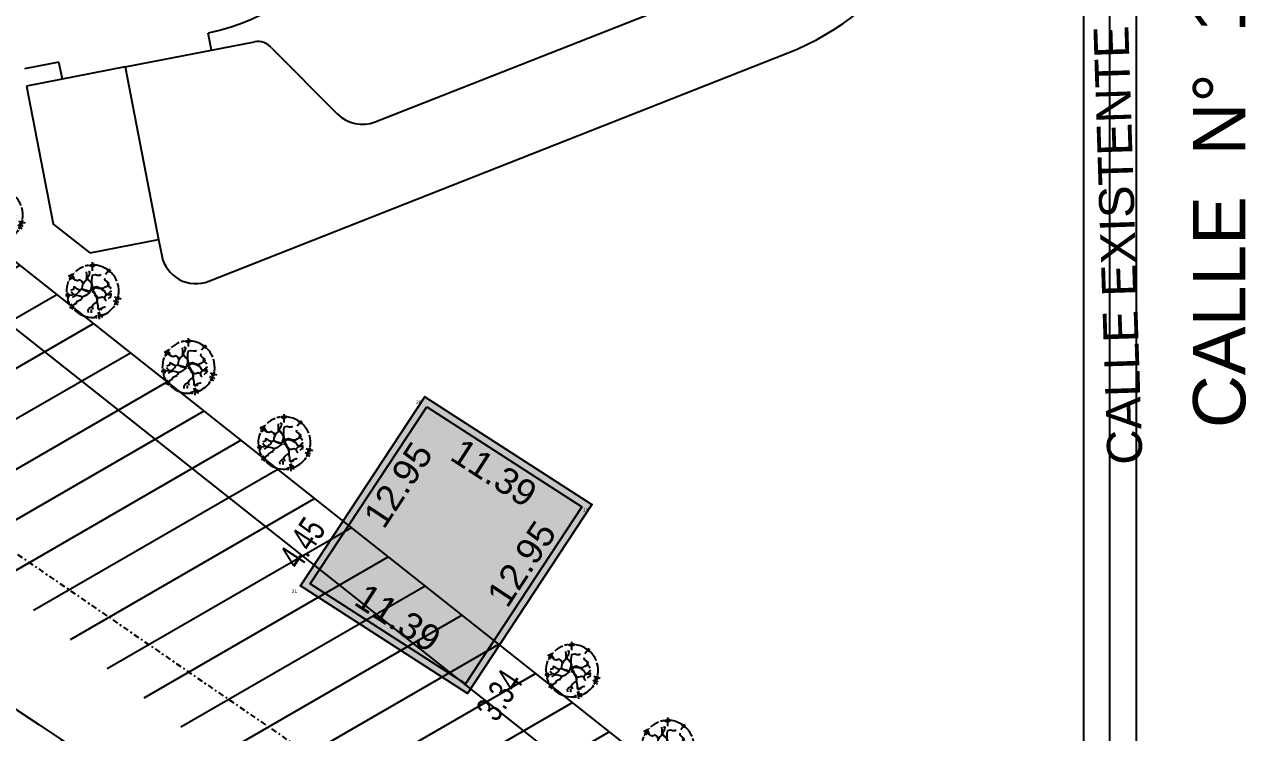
# Model space of a CAD drawing. Header units: millimetres. Extents: x -129 to 3172, y -143 to 919.
# Drawn here: x 1748.2 to 1818.8, y 573.7 to 614.2 of the extents above; entities that cross this region are included whole.
import ezdxf
from ezdxf.enums import TextEntityAlignment as Align

# ---------------------------------------------------------------- set-up
doc = ezdxf.new("R2010")
doc.units = ezdxf.units.MM
doc.header["$LTSCALE"] = 0.1
doc.linetypes.add('DASHDOT', pattern=[25.4, 12.7, -6.35, 0, -6.35])
for name, color, linetype in [('00 LOTES', 2, 'Continuous'), ('02', 2, 'Continuous'), ('03', 3, 'Continuous'), ('ACOTACIONES_EDIFICACION', 130, 'Continuous'), ('CALLE_EXISTENTE', 40, 'Continuous'), ('CALLES INTERNAS', 1, 'Continuous'), ('EDIFICIO', 44, 'Continuous'), ('entorno', 1, 'Continuous'), ('INTERMEDIA', 7, 'Continuous'), ('LAYER2', 252, 'Continuous'), ('LINEA_TENSION', 200, 'Continuous'), ('NOMEPUNTO', 7, 'Continuous'), ('PAVIMENTO', 3, 'Continuous'), ('PUNTI', 7, 'Continuous')]:
    doc.layers.add(name, color=color, linetype=linetype)
doc.styles.get("Standard").update_dxf_attribs({"font": 'arial.ttf'})
doc.dimstyles.new('cota sin lineas', dxfattribs={"dimtxt": 1.8, "dimasz": 1, "dimexe": 1.25, "dimexo": 0.625, "dimgap": 1, "dimtad": 1, "dimdec": 1, "dimzin": 12, "dimdsep": 46, "dimtxsty": 'Standard', "dimblk": 'NONE', "dimcen": 2.5, "dimse1": 1, "dimse2": 1, "dimsd1": 1, "dimsd2": 1, "dimaunit": 1, "dimadec": 1, "dimazin": 3, "dimtfac": 1, "dimtdec": 1, "dimtix": 1, "dimtofl": 0, "dimtmove": 0, "dimatfit": 3, "dimldrblk": 'NONE', "dimfxl": 1, "dimarcsym": 2})
pattern_1 = [(29.99999999999999, (2516280.627873598, 5757739.697970119), (-1.25, 2.165063509461097), [])]

# ---------------------------------------------------------------- blocks, each defined once
blk = doc.blocks.new('*D286')
at = {"layer": 'Defpoints', "color": 0, "transparency": 16777216}
for p in [(1808.865925973555, 699.5164546025301), (1808.865925973555, 699.5164546025301), (1808.865925976349, 561.947030609412)]:
    blk.add_point(p, dxfattribs=at)
at = {"layer": '00 LOTES', "color": 0, "transparency": 16777216, "insert": (1806.94628068024, 630.7317426059703), "char_height": 1.8, "attachment_point": 5, "rotation": 90}
blk.add_mtext('137.6', dxfattribs=at)
blk = doc.blocks.new('_None')
blk = doc.blocks.new('Arpln016')
at = {"color": 0}
for p, q in [((0.1117992412282811, 0.6259441353848739), (0.1112800486322486, 0.5731496826749561)), ((0.1460836892719835, 0.628749805230898), (0.1284331773103966, 0.5277242304392132)), ((0.1801435071524272, 0.6406718936553902), (0.1366821558448178, 0.4717007186829595)), ((0.2249416016679489, 0.5940317253090501), (0.1922821021130038, 0.532753421223668)), ((-0.5208299322915986, 0.2767113827797692), (-0.5623659443889175, 0.3035196366065719)), ((-0.4912376416435851, 0.281763177970501), (-0.5610121588329733, 0.3453059737055498)), ((-0.4230540781896482, 0.2801497961165283), (-0.5332497565750169, 0.3560328599936234)), ((-0.4118296323303799, 0.3029820777055806), (-0.5326440318796578, 0.4176263881552022)), ((-0.4229800841065458, 0.3835482039697752), (-0.4641916008313474, 0.4433529907402888)), ((-0.4116783774442959, 0.4142368029263881), (-0.4411862550436176, 0.4497266957843182)), ((0.4424932938393561, 0.4730932659567957), (0.3237698792228708, 0.3529475474144866)), ((0.3779086699046319, 0.4891282770137507), (0.3456169317718797, 0.4652460435978732)), ((0.3984639218277935, 0.4700691468117594), (0.3495621759761787, 0.4190076314270318)), ((0.4531336480281031, 0.4365317882472027), (0.3887902540864243, 0.3812221663104967)), ((0.4506526498423521, 0.4079564260541724), (0.4274958728807582, 0.3861843389697544)), ((0.6860450468670537, 0.05584444844045054), (0.4878587902529031, 0.0367364901305386)), ((0.6717089783819586, 0.03618559811959069), (0.5251157914770608, 0.02222735744676595)), ((0.6650409795431186, -0.007974302886891242), (0.5539253237676826, 0.00631832326079702)), ((0.6396172393057116, 0.09127489224219633), (0.5713502341845469, 0.08440345133924075)), ((0.6166777639739345, 0.1235573590786035), (0.5892821517567315, 0.11816967816835)), ((-0.5787444359293251, -0.1155729312730057), (-0.6701156806660388, -0.138874163450485)), ((-0.5539914957495463, -0.1871586179719806), (-0.6498076633123885, -0.1830735092286019)), ((-0.4905875931720888, -0.2273818152246158), (-0.6407806909776387, -0.2878185503921318)), ((-0.5895485830203802, -0.09566684638261001), (-0.6235311400978424, -0.099732617439566)), ((-0.5284402527015278, -0.1456102441461689), (-0.6210376038958674, -0.165756587648146)), ((-0.5321792330475514, -0.2062301099024401), (-0.6117046787812904, -0.2393906120361903)), ((-0.5319410934866293, -0.2778889955908094), (-0.5782753090531666, -0.2915760733308699)), ((0.6471306949957718, -0.03954076085309134), (0.6009880862206265, -0.03374417152162881)), ((0.6248394153153212, -0.0691784366014151), (0.6116624351626795, -0.06684886958950391)), ((0.005656349767712063, -0.6757154258147785), (0.008178318664723423, -0.5151415701185101)), ((0.4359525255754284, -0.543548196156915), (0.3099111475861061, -0.3851671333656013)), ((0.36559082628342, -0.5397134124151953), (0.3418476623129141, -0.4932803030208387)), ((0.3907434035880384, -0.5387036362059224), (0.3496833180370765, -0.4635004673950447)), ((0.4352456117138594, -0.4875988547715193), (0.3917601557552657, -0.4353144996490205)), ((0.4565817715817169, -0.4592089185056348), (0.4313868996088869, -0.4325613671490169)), ((-0.03321703139230948, -0.6391021416050823), (-0.03417117982343869, -0.6082930157958124)), ((-0.02247778337574324, -0.6656075330842054), (-0.01957648642177897, -0.5942938044117273)), ((0.02392133126528285, -0.6453211487554174), (0.02426745966263789, -0.6101248469487974)), ((0.05126131570434216, -0.645590016349791), (0.04733770452488089, -0.5971518353160405))]:
    blk.add_line(p, q, dxfattribs=at)
for points in [[(-0.2430129418796128, 0.3516562172676458), (-0.2871655080325581, 0.4047406739468897), (-0.2871655080325581, 0.4139727533688529)], [(-0.2334800014610892, 0.1239315915108818), (-0.2159193217412394, 0.1800934080001753), (-0.2063863813210673, 0.2301005048702791), (-0.2159193217412394, 0.2924170409733051), (-0.2660926923680904, 0.318574599337353), (-0.2680996271938625, 0.3247293189519951)], [(-0.2159193217412394, 0.2924170409733051), (-0.1963517071956176, 0.3516562172676458), (-0.1963517071956176, 0.4193581330318921), (-0.2274591969854782, 0.4524397509640039)], [(0.03143539545175145, 0.03776551690134511), (0.04297527069599028, 0.0877726137737227), (0.05451514594028595, 0.1385490505977032), (0.07157409195326636, 0.1885561474700808), (0.1006746469172981, 0.2416406041497794), (0.0951555761486702, 0.2924170409733051), (0.1026815817430702, 0.342424137845228), (0.106695451392909, 0.3516562172676458)], [(0.03734487239961481, 0.02322938761199111), (0.06605502118452478, 0.0439202365159872), (0.1182353266371479, 0.06469241521745062), (0.1739277680326836, 0.0877726137737227), (0.2261080734853067, 0.1054674326674103), (0.2572155632751105, 0.1562438694913908), (0.2476826228549385, 0.2062509663633136), (0.2552086284493384, 0.2570274031859299), (0.26072769921808, 0.3070345000583075), (0.3114028035517435, 0.3339613983735035), (0.3379946899850097, 0.3631963165448724)], [(0.08311396719750519, 0.318574599337353), (0.1162283918113758, 0.3724283959686545), (0.1393081422999103, 0.4255128526483531), (0.1277682670556715, 0.475519949520276), (0.1277682670556715, 0.4909067485568812)], [(0.1026815817430702, 0.2477953237639667), (0.1643948276142169, 0.2654901426576544), (0.2321288779608608, 0.3008797804432106), (0.2742745092880909, 0.3547335770749669), (0.2878213193563965, 0.4047406739468897)], [(0.3129080046706463, 0.3370387581812793), (0.3670952449490414, 0.3278066787593161), (0.3941888650874148, 0.3162665794820896)], [(-0.3955399885875863, 0.2124056859784105), (-0.4186197390761208, 0.1562438694913908), (-0.4497272288642193, 0.1054674326674103), (-0.4708000445269818, 0.09700469319568583)], [(0.009860846082119679, 0.007761258778373303), (-0.04231945937050341, 0.002375879115788848), (-0.09600496594197239, 0.02314805781679752), (-0.1597251466388343, 0.0439202365159872), (-0.2098985172656285, 0.0877726137737227), (-0.2600718878925363, 0.1439344302607424), (-0.3107469922262567, 0.1800934080001753), (-0.35289262355343, 0.2331778646794191), (-0.407079863831882, 0.2062509663633136), (-0.4416994895646553, 0.1916335072769471)], [(-0.3508856887276579, 0.2301005048702791), (-0.3995538582374252, 0.2416406041497794), (-0.411093733481664, 0.2508726835712878)], [(-0.1772858263586272, 0.03468815709447881), (-0.2274591969854782, -0.0007014806915321969), (-0.2600718878925363, -0.05147791751551267), (-0.3087400574021899, -0.06609537660187925), (-0.3609203628530508, -0.03301375866976741), (-0.3935330537618142, -0.02762837900718296)], [(-0.004194427702202574, -0.01689688938540712), (-0.02676571447642573, -0.02455101919986191), (-0.07693908510327674, -0.0007014806915321969), (-0.129119390555843, 0.01391597839301539), (-0.1812996960084661, 0.04084287670866615), (-0.2219401262168503, 0.09392733338836479), (-0.234985202579935, 0.126239611368419)], [(0.03294059657065418, 0.03776551690134511), (0.08160876607860246, 0.07007779488003507), (0.1317821367053966, 0.0877726137737227), (0.1819555073340666, 0.09700469319568583), (0.2321288779608608, 0.1146995120893735), (0.2376479487295455, 0.126239611368419)], [(0.03294059657065418, 0.04084287670866615), (0.03294059657065418, 0.0439202365159872)], [(0.03695446622049303, 0.02314805781679752), (0.05652208076605802, -0.02762837900718296), (0.0775948964287636, -0.08071283568688159), (0.1162283918113758, -0.1307199325588044), (0.170415632089771, -0.1491840914040949), (0.2205890027165651, -0.1514921112598131), (0.2727693081692451, -0.1638015504890973), (0.3033750642521795, -0.219963366976117), (0.3053819990762463, -0.2730478236553608), (0.330468684390496, -0.3261322803350595), (0.3731160494228902, -0.3176695408646992)], [(0.2281150083110788, 0.1000820530043711), (0.2592224980991773, 0.04622825637352435), (0.2858143845323866, -0.01531893977835352), (0.3495345652291917, -0.03916847828622849), (0.4097426099814356, -0.03301375866976741), (0.4383414312386549, 0.02314805781679752), (0.4870096007465463, 0.0439202365159872), (0.5040685467613457, 0.04622825637352435)], [(0.2592224980991773, 0.1593212292987118), (0.3114028035517435, 0.1708613285763931), (0.3630813752974973, 0.1739386883837142), (0.4117495448072077, 0.1854787876627597), (0.380642055017347, 0.2362552244862854), (0.4172686155758925, 0.2862623213591178), (0.4192755503999024, 0.2893396811659841)], [(-0.3995538582374252, -0.1076397340020776), (-0.407079863831882, -0.1576468308744552), (-0.4261457446688155, -0.187651088997427)], [(-0.3759723740419645, -0.2076539277468328), (-0.4226336087259597, -0.1899591088531452)], [(0.02541459097619736, -0.006856200306174287), (0.02340765615042528, -0.05686329717809713), (0.02942846062597937, -0.1076397340020776), (-0.007198099930803892, -0.1576468308744552), (-0.06740614468480999, -0.1784190095754639), (-0.1175795153116042, -0.1899591088531452), (-0.1677528859384552, -0.187651088997427), (-0.2199331913910783, -0.1845737291905607), (-0.2756256327883193, -0.1607241906817762), (-0.3257990034151703, -0.1668789102964183), (-0.3744671729230618, -0.2076539277468328), (-0.3875122492862033, -0.2522756449561712)], [(-0.3067331225764178, -0.06609537660187925), (-0.3087400574021899, -0.1191798332811231), (-0.3257990034151703, -0.1753416497681428), (-0.3338267427147343, -0.226118086592578), (-0.3373388786594091, -0.2792025432718219), (-0.3473735527848021, -0.2968973621636906)], [(-0.1060396400673085, -0.187651088997427), (-0.1582199455199316, -0.2315034662551625), (-0.1772858263586272, -0.282279903079143), (-0.2023725116712285, -0.3384417195657079), (-0.2585666867736336, -0.3438270992287471), (-0.295193247332179, -0.3292096401423805)], [(-0.003685963987891228, -0.01839629958521982), (0.007853911256347601, -0.0691727364092003), (-0.003685963987891228, -0.1222571930888989), (-0.05586626944051432, -0.1514921112598131), (-0.1060396400673085, -0.1753416497681428), (-0.1562130106941595, -0.1784190095754639), (-0.2063863813210673, -0.187651088997427), (-0.2179262565653062, -0.1845737291905607)], [(0.02942846062597937, -0.006856200306174287), (0.04448047181489301, -0.05994065698541817), (0.07960183125453568, -0.109947753857341), (0.1317821367053966, -0.1514921112598131), (0.1854676432769224, -0.1545694710675889), (0.2356410139037735, -0.1607241906817762), (0.2552086284493384, -0.1638015504890973)], [(0.1352942726500714, -0.1545694710675889), (0.1739277680326836, -0.2053459078911146), (0.2090491274723263, -0.2553530047630375), (0.2376479487295455, -0.3115148212500571), (0.1955023174023154, -0.3622912580740376), (0.1468341478944239, -0.3853714566294002), (0.0966607772675161, -0.4238384542236417), (0.09866771209152603, -0.4476879927319715)], [(0.280295313763645, -0.01531893977835352), (0.2898282541821686, -0.07455811607178475), (0.2742745092880909, -0.128411912703541), (0.3129080046706463, -0.187651088997427), (0.3535484348790305, -0.2376581858698046), (0.3961957999113679, -0.282279903079143)], [(-0.2430129418796128, -0.3415190793730289), (-0.1888257016029229, -0.3499818188429344), (-0.2098985172656285, -0.3976808958600486)], [(-0.2003655768471617, -0.3353643597588416), (-0.17126502188313, -0.3853714566294002), (-0.1195864501373762, -0.4007582556673697), (-0.05937840538342698, -0.4030662755226331), (-0.03830558972066456, -0.4415332731177841)], [(-0.1732719567070831, -0.3884488164380855), (-0.1697598207642272, -0.4238384542236417)]]:
    blk.add_lwpolyline(points, dxfattribs=at)
for centre, radius, start, end in [((-6.633182564574512e-05, -0.01126470236247817), 0.6224771147503231, 83.50540831862324, 132.0912136229765), ((-6.633182564574512e-05, -0.01126470236247817), 0.6224771147503231, 55.3181192968613, 66.41917333401473), ((-6.633182564574512e-05, -0.01126470236247817), 0.6224771147503231, 16.50052463920405, 40.7020306092316), ((-6.633182564574512e-05, -0.01126470236247817), 0.6224771147503231, 152.4019872027962, 184.6708666046398), ((0.002083973634228187, -0.04378451799721005), 0.07554264355316267, 269.4365585008648, 270.2668739871214), ((-0.001911403738330933, -0.0124152502444794), 0.6224771147503231, 329.2549145381122, 349.8609663655843), ((-6.633182564574512e-05, -0.01126470236247817), 0.6224771147503231, 208.9350078571302, 235.8679659437879), ((-0.001911403738330933, -0.0124152502444794), 0.6224771147503231, 240.595366434008, 264.9598997524558), ((-6.633182564574512e-05, -0.01126470236247817), 0.6224771147503231, 275.1154901538642, 302.9610317494403), ((-6.633182564574512e-05, -0.01126470236247817), 0.6224771147503231, 317.9938850983308, 324.9206630571798)]:
    blk.add_arc(centre, radius, start, end, dxfattribs=at)
blk = doc.blocks.new('*D302')
at = {"layer": 'Defpoints', "color": 0, "transparency": 16777216}
for p in [(1808.865925973555, 699.5164546025301), (1808.865925973555, 699.5164546025301), (1808.865925976349, 561.947030609412)]:
    blk.add_point(p, dxfattribs=at)
at = {"layer": '00 LOTES', "color": 0, "transparency": 16777216, "insert": (1806.94628068024, 630.7317426059703), "char_height": 1.8, "attachment_point": 5, "rotation": 90}
blk.add_mtext('137.6', dxfattribs=at)

msp = doc.modelspace()

# ---------------------------------------------------------------- hatches: boundary and pattern name
at = {"layer": '03', "true_color": 0x7e98e7}
msp.add_hatch(color=161, dxfattribs=at).paths.add_polyline_path([(1771.13359810253, 592.9206135253735), (1780.708210975205, 586.7522009796776), (1773.587633168132, 575.9311249842249), (1764.013020295457, 582.0995375308521)])
at = {"layer": 'LAYER2'}
h = msp.add_hatch(dxfattribs=at)
h.set_pattern_fill('_USER', color=256, scale=2.5, angle=30, style=0, pattern_type=0)
h.set_pattern_definition(pattern_1)
edge = h.paths.add_edge_path()
edge.add_line((1789.719973115523, 548.2706942213081), (1802.424006210913, 557.3454387047641))
edge.add_line((1802.424006210913, 557.3454387047641), (1646.221881113288, 680.9792594452701))
edge.add_arc((1567.869230182183, 611.0803174562134), 104.9999999958148, 41.73637312219063, 93.37305218903629)
edge.add_line((1561.691359161672, 715.8984166029222), (1523.010162081842, 726.7563357594736))
edge.add_line((1523.010162081842, 726.7563357594736), (1504.74712353553, 717.854606030447))
edge.add_line((1504.74712353553, 717.854606030447), (1518.035268119809, 712.5730506674699))
edge.add_line((1518.035268119809, 712.5730506674699), (1560.157249049556, 700.7492939549811))
edge.add_arc((1567.869230180786, 611.0803174515568), 90.00000000077839, 40.940760530902196, 94.91562777458768, ccw=False)
edge.add_line((1635.854104438138, 670.0553704173617), (1789.719973116455, 548.2706942222394))
edge.add_line((1789.719973116455, 548.2706942222394), (1789.719973115523, 548.2706942213081))
h = msp.add_hatch(dxfattribs=at)
h.set_pattern_fill('_USER', color=256, scale=2.5, angle=30, style=0, pattern_type=0)
h.set_pattern_definition(pattern_1)
edge = h.paths.add_edge_path()
edge.add_line((1789.719973115523, 548.2706942213081), (1802.424006210913, 557.3454387047641))
edge.add_line((1802.424006210913, 557.3454387047641), (1646.221881113288, 680.9792594452701))
edge.add_arc((1567.869230182183, 611.0803174562134), 104.9999999958148, 41.73637312219063, 93.37305218903629)
edge.add_line((1561.691359161672, 715.8984166029222), (1523.010162081842, 726.7563357594736))
edge.add_line((1523.010162081842, 726.7563357594736), (1504.74712353553, 717.854606030447))
edge.add_line((1504.74712353553, 717.854606030447), (1518.035268119809, 712.5730506674699))
edge.add_line((1518.035268119809, 712.5730506674699), (1560.157249049556, 700.7492939549811))
edge.add_arc((1567.869230180786, 611.0803174515568), 90.00000000077839, 40.940760530902196, 94.91562777458768, ccw=False)
edge.add_line((1635.854104438138, 670.0553704173617), (1789.719973116455, 548.2706942222394))
edge.add_line((1789.719973116455, 548.2706942222394), (1789.719973115523, 548.2706942213081))

# ---------------------------------------------------------------- linework, layer by layer
msp.add_line((1810.365925976814, 563.490841265706), (1810.365925975882, 651.2914739520602, 8.102139403855752e-08))
msp.add_line((1810.365925976814, 563.490841265706), (1810.365925975882, 651.2914739520602, 8.102139403855752e-08))
at = {"layer": '02'}
for points in [[(1771.13359810253, 592.9206135253735), (1780.708210975205, 586.7522009796776), (1773.587633168132, 575.9311249842249), (1764.013020295457, 582.0995375308521)], [(1771.13359810253, 592.9206135253735), (1780.708210975205, 586.7522009796776), (1773.587633168132, 575.9311249842249), (1764.013020295457, 582.0995375308521)], [(1771.252894025103, 592.3560380031668), (1780.138144599547, 586.6317448289446), (1773.468337245558, 576.4957005064316), (1764.583086671115, 582.219993681585)], [(1771.252894025103, 592.3560380031668), (1780.138144599547, 586.6317448289446), (1773.468337245558, 576.4957005064316), (1764.583086671115, 582.219993681585)]]:
    msp.add_lwpolyline(points, close=True, dxfattribs=at)
at = {"layer": 'CALLES INTERNAS'}
for p, q in [((1808.865925976348, 561.9470306094117), (1808.865925973554, 699.5164546025298)), ((1808.865925976814, 561.9470306094117), (1808.86592597402, 699.5164546025298)), ((1808.865925976348, 561.9470306094117), (1808.865925973554, 699.5164546025298)), ((1808.865925976814, 561.9470306094117), (1808.86592597402, 699.5164546025298))]:
    msp.add_line(p, q, dxfattribs=at)
for points in [[(1802.424006210447, 557.3454387047641), (1646.221881112822, 680.9792594452701, 0.229199018019629), (1561.691359161206, 715.8984166029222), (1523.010162081377, 726.7563357594736)], [(1802.424006210913, 557.3454387047641), (1646.221881113288, 680.9792594452701, 0.229199018019629), (1561.691359161672, 715.8984166029222), (1523.010162081842, 726.7563357594736)], [(1802.424006210447, 557.3454387047641), (1646.221881112822, 680.9792594452701, 0.229199018019629), (1561.691359161206, 715.8984166029222), (1523.010162081377, 726.7563357594736)], [(1802.424006210913, 557.3454387047641), (1646.221881113288, 680.9792594452701, 0.229199018019629), (1561.691359161672, 715.8984166029222), (1523.010162081842, 726.7563357594736)], [(1811.865925973554, 698.2738139144458), (1811.865925976348, 563.4908412666373, -0.242207324939743), (1809.353465868433, 558.6085195335872), (1806.004003538092, 556.2159317181759, -0.3341129034661331), (1798.792731000383, 556.3935945713274), (1644.154750651021, 678.7893963585921, 0.2311550668543296), (1561.368910529924, 712.8729785056166), (1518.953571853035, 724.7790815503649)], [(1811.86592597402, 698.2738139144458), (1811.865925976814, 563.4908412666373, -0.242207324939743), (1809.353465868899, 558.6085195335872), (1806.004003538557, 556.2159317181759, -0.3341129034661331), (1798.792731000849, 556.3935945713274), (1644.154750651487, 678.7893963585921, 0.2311550668543296), (1561.368910530389, 712.8729785056166), (1518.953571853501, 724.7790815503649)], [(1811.865925973554, 698.2738139144458), (1811.865925976348, 563.4908412666373, -0.242207324939743), (1809.353465868433, 558.6085195335872), (1806.004003538092, 556.2159317181759, -0.3341129034661331), (1798.792731000383, 556.3935945713274), (1644.154750651021, 678.7893963585921, 0.2311550668543296), (1561.368910529924, 712.8729785056166), (1518.953571853035, 724.7790815503649)], [(1811.86592597402, 698.2738139144458), (1811.865925976814, 563.4908412666373, -0.242207324939743), (1809.353465868899, 558.6085195335872), (1806.004003538557, 556.2159317181759, -0.3341129034661331), (1798.792731000849, 556.3935945713274), (1644.154750651487, 678.7893963585921, 0.2311550668543296), (1561.368910530389, 712.8729785056166), (1518.953571853501, 724.7790815503649)]]:
    msp.add_lwpolyline(points, format="xyb", dxfattribs=at)
at = {"layer": 'EDIFICIO', "color": 0}
msp.add_lwpolyline([(1773.587633168132, 575.9311249842249), (1764.013020295457, 582.0995375308521), (1771.13359810253, 592.9206135253735), (1780.708210975205, 586.7522009796776)], close=True, dxfattribs=at)
at = {"layer": 'entorno'}
for p, q in [((1768.295226351165, 608.6615060464792, -1.751833667712477e-09), (1790.07126477714, 617.2320020999141, 1.177472468052304e-07)), ((1768.295226351165, 608.6615060464792, -1.751833667712477e-09), (1790.07126477714, 617.2320020999141, 1.177472468052304e-07)), ((1758.770222529576, 599.5393903115146, 1.748816106685036e-08), (1791.895922963315, 612.5958845950045, 1.026584266136665e-07)), ((1758.770222529576, 599.5393903115146, 1.748816106685036e-08), (1791.895922963315, 612.5958845950045, 1.026584266136665e-07))]:
    msp.add_line(p, q, dxfattribs=at)
at = {"layer": 'entorno', "ltscale": 0.05}
for p, q in [((1758.927679979981, 612.7668845168628), (1761.397410073125, 613.246609345948)), ((1758.927679979981, 612.7668845168628), (1761.397410073125, 613.246609345948)), ((1762.354662913171, 612.9072661874197), (1766.1476134777, 609.1092792776726, -9.022001770664367e-09)), ((1762.354662913171, 612.9072661874197), (1766.1476134777, 609.1092792776726, -9.022001770664367e-09)), ((1753.9770257811, 611.8044022628419), (1758.927716194459, 612.7666982691117)), ((1753.9770257811, 611.8044022628419), (1758.927716194459, 612.7666982691117)), ((1750.194691552588, 612.0871862749882), (1748.227416400605, 611.7046253624685)), ((1750.194691552588, 612.0871862749882), (1748.227416400605, 611.7046253624685)), ((1750.392168650676, 611.1068557835497), (1750.194691552588, 612.0871862749882)), ((1750.392168650676, 611.1068557835497), (1750.194691552588, 612.0871862749882)), ((1755.898903177393, 601.9218418942146, -5.433949635744173e-09), (1756.074536993441, 601.0186653509118, -7.243232374998243e-09)), ((1755.898903177393, 601.9218418942146, -5.433949635744173e-09), (1756.074536993441, 601.0186653509118, -7.243232374998243e-09))]:
    msp.add_line(p, q, dxfattribs=at)
at = {"layer": 'entorno', "color": 2, "ltscale": 0.5}
for p, q in [((1753.977194067364, 611.8040081876643), (1748.335023938485, 610.7068186252691)), ((1753.977194067364, 611.8040081876643), (1748.335023938485, 610.7068186252691)), ((1753.977194067364, 611.8040081876643), (1755.898903176461, 601.9218418932833)), ((1753.977194067364, 611.8040081876643), (1755.898903176461, 601.9218418932833)), ((1748.335023938485, 610.7068186252691), (1749.867159185273, 602.8279907460637, 3.565589374102118e-09)), ((1748.335023938485, 610.7068186252691), (1749.867159185273, 602.8279907460637, 3.565589374102118e-09)), ((1751.980759186477, 601.1599104720481, 1.320881546501562e-09), (1749.867159185273, 602.8279907460637)), ((1751.980759186477, 601.1599104720481, 1.320881546501562e-09), (1749.867159185273, 602.8279907460637)), ((1751.980759186477, 601.1599104720481, 1.320881549971009e-09), (1755.898903177393, 601.9218418942146, -5.43394963400945e-09)), ((1751.980759186477, 601.1599104720481, 1.320881549971009e-09), (1755.898903177393, 601.9218418942146, -5.43394963400945e-09))]:
    msp.add_line(p, q, dxfattribs=at)
at = {"layer": 'entorno', "ltscale": 0.05}
msp.add_lwpolyline([(1758.92774218255, 612.7667033206053), (1758.736869699129, 613.7483181608222)], dxfattribs=at)
msp.add_lwpolyline([(1758.92774218255, 612.7667033206053), (1758.736869699129, 613.7483181608222)], dxfattribs=at)
for centre, radius, start, end in [((1786.042727423173, 627.4677671808131, 0.01112428388652855), 15.98226484796032, 291.4833397759801, 5.336085289072462e-08), ((1786.042727423173, 627.4677671808131, 0.01112428388652855), 15.98226484796032, 291.4833397759801, 5.336085289072462e-08), ((1761.588199399219, 612.2649783389024, 0.0007799903556897431), 0.9999999999999998, 39.96263092195566, 100.9988519370144), ((1761.588199399219, 612.2649783389024, 0.0007799903556897431), 0.9999999999999998, 39.96263092195566, 100.9988519370144)]:
    msp.add_arc(centre, radius, start, end, dxfattribs=at)
at = {"layer": 'entorno'}
for centre, start in [((1767.562765014165, 610.5225542429216, 0.03973968750095565), 224.9619860931763), ((1767.562765014165, 610.5225542429216, 0.03973968750095565), 224.9619860931763), ((1758.037761192576, 601.400438507957, 0.005284035671085509), 191.0045284189178), ((1758.037761192576, 601.400438507957, 0.005284035671085509), 191.0045284189178)]:
    msp.add_arc(centre, 2, start, 291.4833397759801, dxfattribs=at)
at = {"layer": 'entorno', "ltscale": 0.05}
msp.add_open_spline([(1765.55482244286, 628.9804637021698, 5.132753761431856e-08), (1765.693837387294, 628.2641679988556, 4.204121554607847e-08), (1765.728569083189, 625.8194598666705, 4.292204200300936e-08), (1764.0643169254, 622.1125003387533, 4.330455001053731e-08), (1764.283523136091, 616.8079745806135, 4.313681464486965e-08), (1762.735602366545, 614.6040738364063, 4.34132359837809e-08), (1758.736869699129, 613.7483181608222, 1.28600101585561e-07)], degree=3, knots=[23.55002733716348, 23.55002733716348, 23.55002733716348, 23.55002733716348, 26.08058563520627, 31.53373829494036, 35.71773755937026, 45.79714636507664, 45.79714636507664, 45.79714636507664, 45.79714636507664], dxfattribs=at)
msp.add_open_spline([(1765.55482244286, 628.9804637021698, 5.132753761431856e-08), (1765.693837387294, 628.2641679988556, 4.204121554607847e-08), (1765.728569083189, 625.8194598666705, 4.292204200300936e-08), (1764.0643169254, 622.1125003387533, 4.330455001053731e-08), (1764.283523136091, 616.8079745806135, 4.313681464486965e-08), (1762.735602366545, 614.6040738364063, 4.34132359837809e-08), (1758.736869699129, 613.7483181608222, 1.28600101585561e-07)], degree=3, knots=[23.55002733716348, 23.55002733716348, 23.55002733716348, 23.55002733716348, 26.08058563520627, 31.53373829494036, 35.71773755937026, 45.79714636507664, 45.79714636507664, 45.79714636507664, 45.79714636507664], dxfattribs=at)
at = {"layer": 'LINEA_TENSION', "linetype": 'DASHDOT', "ltscale": 0.25}
msp.add_lwpolyline([(1615.761964693007, 674.6363880996905), (1805.184685690136, 544.4860833724342)], dxfattribs=at)
at = {"layer": 'PAVIMENTO', "color": 0}
for centre, radius, start, end in [((2077.007701888953, 1066.102241376353), 591.2506847682986, 231.5863387122188, 240.7454928740623), ((2077.007701888953, 1066.102241376353), 606.2506847682986, 231.5863387122188, 244.5646929009793), ((2141.992061640409, 1153.449743806323), 722.038626700247, 232.0685594271701, 241.7051327334105)]:
    msp.add_arc(centre, radius, start, end, dxfattribs=at)
at = {"layer": 'PUNTI'}
for p in [(1771.13359810253, 592.9206135253735), (1780.708210975205, 586.7522009796776), (1764.013020295457, 582.0995375308521)]:
    msp.add_point(p, dxfattribs=at)

# ---------------------------------------------------------------- block references
at = {"layer": 'INTERMEDIA', "color": 0, "linetype": 'ByBlock', "xscale": 2.409727144272622, "yscale": 2.409727144272622, "zscale": 2.409727144272622, "rotation": 141.6384216767121}
for p in [(1746.615701705025, 603.2906817411385), (1746.615701705025, 603.2906817411385), (1752.104470399016, 598.9463269868247), (1752.104470399016, 598.9463269868247), (1757.593239092075, 594.6019722325109), (1757.593239092075, 594.6019722325109), (1763.082007785135, 590.2576174781971), (1763.082007785135, 590.2576174781971), (1779.548313866177, 577.2245532161869), (1779.548313866177, 577.2245532161869), (1785.037082559236, 572.8801984618731), (1785.037082559236, 572.8801984618731)]:
    msp.add_blockref('Arpln016', p, dxfattribs=at)

# ---------------------------------------------------------------- texts
at = {"lineweight": 13}
for s in ['CALLE  N°  11 (a ceder)', 'CALLE  N°  11 (a ceder)', 'CALLE  N°  11', 'CALLE  N°  11']:
    msp.add_text(s, height=3, rotation=90, dxfattribs=at).set_placement((1818.124674220842, 591.1314712780841))
at = {"layer": 'ACOTACIONES_EDIFICACION', "color": 0}
for s, rotation, p in [('12.95', 56.65393887542277, (1769.607236588647, 587.8893241453297)), ('11.39', 327.2084755756714, (1775.108528745634, 588.5754371610783)), ('12.95', 56.65393887542277, (1776.67575229592, 583.3699952819698)), ('11.39', 327.2084755756714, (1769.612702525028, 580.2763013494514))]:
    msp.add_text(s, height=1.5, rotation=rotation, dxfattribs=at).set_placement(p, align=Align.MIDDLE_CENTER)
at = {"layer": 'ACOTACIONES_EDIFICACION', "color": 0, "width": 0.7}
for s, p in [('4.45', (1764.116195807972, 584.5657710972555)), ('3.34', (1775.408971579553, 575.8456783005349))]:
    msp.add_text(s, height=1.5, rotation=56.65393887542277, dxfattribs=at).set_placement(p, align=Align.MIDDLE_CENTER)
at = {"layer": 'CALLE_EXISTENTE', "color": 0}
msp.add_text('CALLE EXISTENTE', height=2, rotation=91.85151731038017, dxfattribs=at).set_placement((1810.825598625739, 601.6007226397596), align=Align.MIDDLE_CENTER)
at = {"layer": 'NOMEPUNTO'}
for s, p in [('20', (1770.646803231251, 592.5046438713871)), ('19', (1780.221416104392, 586.3362313238285)), ('21', (1763.526225424645, 581.6835678750031))]:
    msp.add_text(s, height=0.2, rotation=1.85431434821338, dxfattribs=at).set_placement(p)

# ---------------------------------------------------------------- dimensions: what is measured, and where the dimension line sits
at = {"layer": '00 LOTES'}
for picture in ['*D286', '*D302']:
    dim = msp.add_aligned_dim(p1=(1808.865925976348, 561.9470306094117), p2=(1808.865925973554, 699.5164546025298), distance=-9.09494701777546e-13, dimstyle='cota sin lineas', dxfattribs=at)
    dim.commit()
    dim.dimension.update_dxf_attribs({"geometry": picture, "text_midpoint": (1806.94628068024, 630.7317426059703)})

doc.saveas('drawing.dxf')
